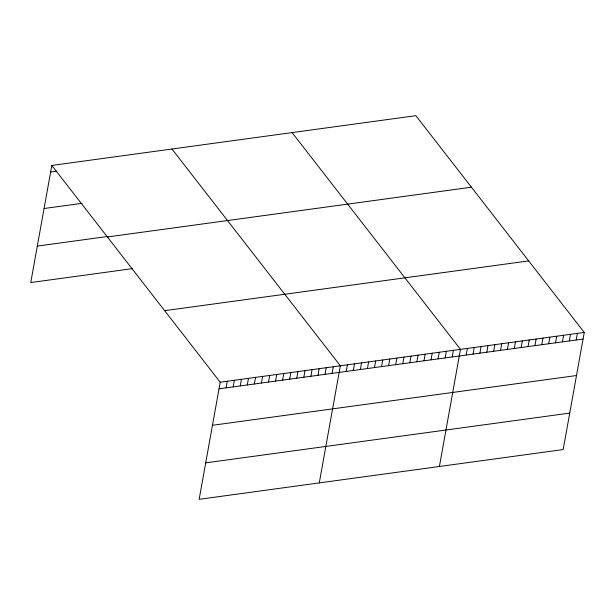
<?xml version="1.0" encoding="UTF-8"?>
<svg xmlns="http://www.w3.org/2000/svg" width="615" height="615" viewBox="0 0 615 615"><rect width="100%" height="100%" fill="white"/><g stroke="black" fill="none" stroke-linecap="round" stroke-linejoin="round"><path stroke-width="0.92" d="M51.821 165.435L220.216 382.207L199.145 499.326L563.179 449.565L584.25 332.446L415.855 115.674L51.821 165.435L30.75 282.554L132.333 268.663M226.097 387.857L227.281 381.246M233.162 386.889L234.353 380.278M240.227 385.928L241.418 379.309M247.292 384.959L248.483 378.348M254.364 383.991L255.548 377.379M261.429 383.03L262.62 376.411M268.494 382.061L269.685 375.45M275.558 381.092L276.75 374.481M282.623 380.132L283.815 373.513M289.696 379.163L290.88 372.552M296.761 378.194L297.952 371.583M303.825 377.233L305.017 370.622M310.89 376.265L312.082 369.653M317.963 375.304L319.147 368.685M325.028 374.335L326.219 367.724M332.092 373.367L333.284 366.755M319.277 482.906L340.349 365.787L171.954 149.014M346.222 371.437L347.414 364.826M353.294 370.468L354.478 363.857M360.359 369.507L361.551 362.888M367.424 368.539L368.616 361.928M374.489 367.57L375.68 360.959M381.554 366.609L382.745 359.99M388.626 365.641L389.818 359.029M395.691 364.672L396.883 358.061M402.756 363.711L403.947 357.092M409.821 362.742L411.012 356.131M416.893 361.774L418.077 355.163M423.958 360.813L425.149 354.194M431.023 359.844L432.214 353.233M438.088 358.876L439.279 352.264M445.152 357.915L446.344 351.296M452.225 356.946L453.409 350.335M439.41 466.485L460.481 349.366L292.087 132.594M466.162 355.039L467.354 348.428M473.043 354.102L474.234 347.49M479.915 353.164L481.107 346.545M486.796 352.218L487.987 345.607M493.668 351.28L494.86 344.669M500.549 350.342L501.732 343.731M507.421 349.405L508.613 342.786M514.301 348.459L515.485 341.848M521.174 347.521L522.366 340.91M528.054 346.583L529.238 339.964M534.927 345.638L536.119 339.026M541.8 344.7L542.991 338.089M548.68 343.762L549.871 337.151M555.553 342.824L556.744 336.205M562.433 341.879L563.624 335.267M569.305 340.941L570.497 334.329M576.186 340.003L577.377 333.392M50.63 172.046L56.818 171.208M44.072 208.516L82.056 203.327M37.307 246.085L107.979 236.429M107.394 236.975L471.428 187.206M164.651 310.675L528.677 260.914M220.216 382.207L584.25 332.446M219.025 388.826L583.058 339.065M212.467 425.288L576.501 375.527M205.71 462.857L569.736 413.096"/></g></svg>
